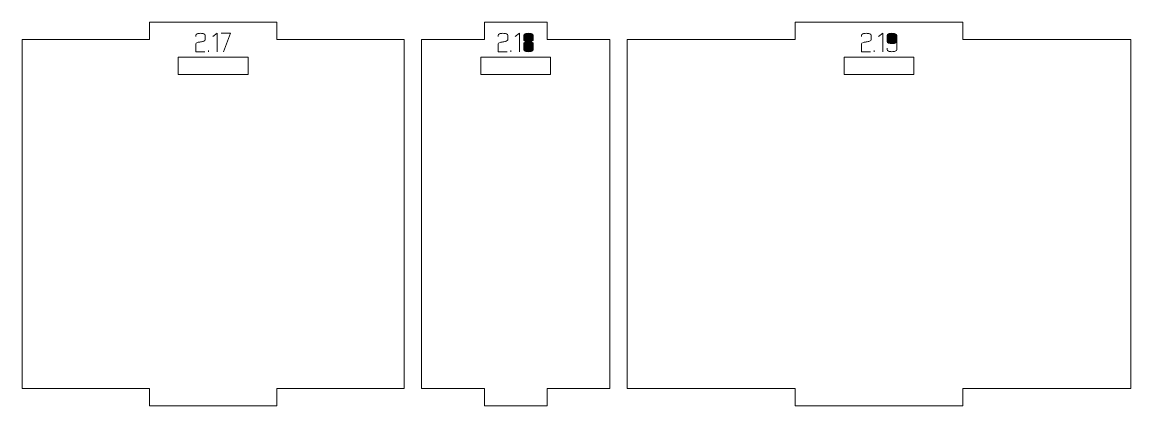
# Model space of a CAD drawing. Header units: centimetres. Extents: x -191 to 212, y -234 to 239.
# Drawn here: x -62.65 to -43.58, y -45.73 to -39.13 of the extents above; entities that cross this region are included whole.
import ezdxf

# ---------------------------------------------------------------- set-up
doc = ezdxf.new("R2010")
doc.units = ezdxf.units.CM
doc.header["$MEASUREMENT"] = 0
doc.layers.add('Capa 1', color=7, linetype='Continuous')

msp = doc.modelspace()

# ---------------------------------------------------------------- hatches: boundary and pattern name
at = {"layer": 'Capa 1', "true_color": 0x3e4095}
h = msp.add_hatch(color=175, dxfattribs=at)
edge = h.paths.add_edge_path()
edge.add_spline(control_points=[(-59.66733, -39.641), (-59.66733, -39.641), (-59.66733, -39.50846), (-59.66733, -39.50846), (-59.66641, -39.49654), (-59.65556, -39.48737), (-59.63477, -39.48095), (-59.62621, -39.48033), (-59.61803, -39.47934), (-59.61023, -39.47796), (-59.60244, -39.47659), (-59.59456, -39.47514), (-59.58661, -39.47361), (-59.57194, -39.47116), (-59.5607, -39.46917), (-59.55291, -39.46765), (-59.54511, -39.46612), (-59.53754, -39.46413), (-59.5302, -39.46168), (-59.51125, -39.45465), (-59.50177, -39.44563), (-59.50177, -39.43463), (-59.50177, -39.43463), (-59.50177, -39.35987), (-59.50177, -39.35987), (-59.50177, -39.35009), (-59.50964, -39.34176), (-59.52539, -39.33488), (-59.54113, -39.328), (-59.56078, -39.32456), (-59.58432, -39.32456), (-59.60786, -39.32456), (-59.62751, -39.328), (-59.64325, -39.33488), (-59.659, -39.34176), (-59.66687, -39.35009), (-59.66687, -39.35987), (-59.66687, -39.35987), (-59.66687, -39.38234), (-59.66687, -39.38234), (-59.66687, -39.38234), (-59.66687, -39.35987), (-59.66687, -39.35987), (-59.66687, -39.35009), (-59.659, -39.34176), (-59.64325, -39.33488), (-59.62751, -39.328), (-59.60786, -39.32456), (-59.58432, -39.32456), (-59.56078, -39.32456), (-59.54113, -39.328), (-59.52539, -39.33488), (-59.50964, -39.34176), (-59.50177, -39.35009), (-59.50177, -39.35987), (-59.50177, -39.35987), (-59.50177, -39.43463), (-59.50177, -39.43463), (-59.50177, -39.44563), (-59.51125, -39.45465), (-59.5302, -39.46168), (-59.53754, -39.46413), (-59.54511, -39.46612), (-59.55291, -39.46765), (-59.5607, -39.46917), (-59.57194, -39.47116), (-59.58661, -39.47361), (-59.59456, -39.47514), (-59.60244, -39.47659), (-59.61023, -39.47796), (-59.61803, -39.47934), (-59.62621, -39.48033), (-59.63477, -39.48095), (-59.65556, -39.48737), (-59.66641, -39.49654), (-59.66733, -39.50846), (-59.66733, -39.50846), (-59.66733, -39.641), (-59.66733, -39.641), (-59.66733, -39.641), (-59.51048, -39.641), (-59.51048, -39.641), (-59.51048, -39.641), (-59.66733, -39.641), (-59.66733, -39.641)], knot_values=[0, 0, 0, 0, 0.03571429, 0.03571429, 0.03571429, 0.07142857, 0.07142857, 0.07142857, 0.10714286, 0.10714286, 0.10714286, 0.14285714, 0.14285714, 0.14285714, 0.17857143, 0.17857143, 0.17857143, 0.21428571, 0.21428571, 0.21428571, 0.25, 0.25, 0.25, 0.28571429, 0.28571429, 0.28571429, 0.32142857, 0.32142857, 0.32142857, 0.35714286, 0.35714286, 0.35714286, 0.39285714, 0.39285714, 0.39285714, 0.42857143, 0.42857143, 0.42857143, 0.46428571, 0.46428571, 0.46428571, 0.5, 0.5, 0.5, 0.53571429, 0.53571429, 0.53571429, 0.57142857, 0.57142857, 0.57142857, 0.60714286, 0.60714286, 0.60714286, 0.64285714, 0.64285714, 0.64285714, 0.67857143, 0.67857143, 0.67857143, 0.71428571, 0.71428571, 0.71428571, 0.75, 0.75, 0.75, 0.78571429, 0.78571429, 0.78571429, 0.82142857, 0.82142857, 0.82142857, 0.85714286, 0.85714286, 0.85714286, 0.89285714, 0.89285714, 0.89285714, 0.92857143, 0.92857143, 0.92857143, 0.96428571, 0.96428571, 0.96428571, 1, 1, 1, 1], degree=3, periodic=1)
h = msp.add_hatch(color=175, dxfattribs=at)
edge = h.paths.add_edge_path()
edge.add_spline(control_points=[(-59.29723, -39.3241), (-59.29723, -39.3241), (-59.37336, -39.37684), (-59.37336, -39.37684), (-59.37336, -39.37684), (-59.29723, -39.3241), (-59.29723, -39.3241), (-59.29723, -39.3241), (-59.29723, -39.641), (-59.29723, -39.641), (-59.29723, -39.641), (-59.29723, -39.3241), (-59.29723, -39.3241)], knot_values=[0, 0, 0, 0, 0.25, 0.25, 0.25, 0.5, 0.5, 0.5, 0.75, 0.75, 0.75, 1, 1, 1, 1], degree=3, periodic=1)
h = msp.add_hatch(color=175, dxfattribs=at)
edge = h.paths.add_edge_path()
edge.add_spline(control_points=[(-59.18808, -39.641), (-59.18808, -39.641), (-59.067, -39.32456), (-59.067, -39.32456), (-59.067, -39.32456), (-59.2266, -39.32456), (-59.2266, -39.32456), (-59.2266, -39.32456), (-59.067, -39.32456), (-59.067, -39.32456), (-59.067, -39.32456), (-59.18808, -39.641), (-59.18808, -39.641)], knot_values=[0, 0, 0, 0, 0.25, 0.25, 0.25, 0.5, 0.5, 0.5, 0.75, 0.75, 0.75, 1, 1, 1, 1], degree=3, periodic=1)
h = msp.add_hatch(color=175, dxfattribs=at)
edge = h.paths.add_edge_path()
edge.add_spline(control_points=[(-54.46529, -39.641), (-54.46529, -39.641), (-54.46529, -39.50846), (-54.46529, -39.50846), (-54.46437, -39.49654), (-54.45352, -39.48737), (-54.43273, -39.48095), (-54.42417, -39.48033), (-54.41599, -39.47934), (-54.40819, -39.47796), (-54.4004, -39.47659), (-54.39252, -39.47514), (-54.38457, -39.47361), (-54.3699, -39.47116), (-54.35866, -39.46917), (-54.35087, -39.46765), (-54.34307, -39.46612), (-54.3355, -39.46413), (-54.32816, -39.46168), (-54.30921, -39.45465), (-54.29973, -39.44563), (-54.29973, -39.43463), (-54.29973, -39.43463), (-54.29973, -39.35987), (-54.29973, -39.35987), (-54.29973, -39.35009), (-54.3076, -39.34176), (-54.32335, -39.33488), (-54.33909, -39.328), (-54.35874, -39.32456), (-54.38228, -39.32456), (-54.40582, -39.32456), (-54.42547, -39.328), (-54.44121, -39.33488), (-54.45696, -39.34176), (-54.46483, -39.35009), (-54.46483, -39.35987), (-54.46483, -39.35987), (-54.46483, -39.38234), (-54.46483, -39.38234), (-54.46483, -39.38234), (-54.46483, -39.35987), (-54.46483, -39.35987), (-54.46483, -39.35009), (-54.45696, -39.34176), (-54.44121, -39.33488), (-54.42547, -39.328), (-54.40582, -39.32456), (-54.38228, -39.32456), (-54.35874, -39.32456), (-54.33909, -39.328), (-54.32335, -39.33488), (-54.3076, -39.34176), (-54.29973, -39.35009), (-54.29973, -39.35987), (-54.29973, -39.35987), (-54.29973, -39.43463), (-54.29973, -39.43463), (-54.29973, -39.44563), (-54.30921, -39.45465), (-54.32816, -39.46168), (-54.3355, -39.46413), (-54.34307, -39.46612), (-54.35087, -39.46765), (-54.35866, -39.46917), (-54.3699, -39.47116), (-54.38457, -39.47361), (-54.39252, -39.47514), (-54.4004, -39.47659), (-54.40819, -39.47796), (-54.41599, -39.47934), (-54.42417, -39.48033), (-54.43273, -39.48095), (-54.45352, -39.48737), (-54.46437, -39.49654), (-54.46529, -39.50846), (-54.46529, -39.50846), (-54.46529, -39.641), (-54.46529, -39.641), (-54.46529, -39.641), (-54.30844, -39.641), (-54.30844, -39.641), (-54.30844, -39.641), (-54.46529, -39.641), (-54.46529, -39.641)], knot_values=[0, 0, 0, 0, 0.03571429, 0.03571429, 0.03571429, 0.07142857, 0.07142857, 0.07142857, 0.10714286, 0.10714286, 0.10714286, 0.14285714, 0.14285714, 0.14285714, 0.17857143, 0.17857143, 0.17857143, 0.21428571, 0.21428571, 0.21428571, 0.25, 0.25, 0.25, 0.28571429, 0.28571429, 0.28571429, 0.32142857, 0.32142857, 0.32142857, 0.35714286, 0.35714286, 0.35714286, 0.39285714, 0.39285714, 0.39285714, 0.42857143, 0.42857143, 0.42857143, 0.46428571, 0.46428571, 0.46428571, 0.5, 0.5, 0.5, 0.53571429, 0.53571429, 0.53571429, 0.57142857, 0.57142857, 0.57142857, 0.60714286, 0.60714286, 0.60714286, 0.64285714, 0.64285714, 0.64285714, 0.67857143, 0.67857143, 0.67857143, 0.71428571, 0.71428571, 0.71428571, 0.75, 0.75, 0.75, 0.78571429, 0.78571429, 0.78571429, 0.82142857, 0.82142857, 0.82142857, 0.85714286, 0.85714286, 0.85714286, 0.89285714, 0.89285714, 0.89285714, 0.92857143, 0.92857143, 0.92857143, 0.96428571, 0.96428571, 0.96428571, 1, 1, 1, 1], degree=3, periodic=1)
h = msp.add_hatch(color=175, dxfattribs=at)
edge = h.paths.add_edge_path()
edge.add_spline(control_points=[(-54.09519, -39.3241), (-54.09519, -39.3241), (-54.17132, -39.37684), (-54.17132, -39.37684), (-54.17132, -39.37684), (-54.09519, -39.3241), (-54.09519, -39.3241), (-54.09519, -39.3241), (-54.09519, -39.641), (-54.09519, -39.641), (-54.09519, -39.641), (-54.09519, -39.3241), (-54.09519, -39.3241)], knot_values=[0, 0, 0, 0, 0.25, 0.25, 0.25, 0.5, 0.5, 0.5, 0.75, 0.75, 0.75, 1, 1, 1, 1], degree=3, periodic=1)
h = msp.add_hatch(color=175, dxfattribs=at)
edge = h.paths.add_edge_path()
edge.add_spline(control_points=[(-54.02456, -39.43417), (-54.02456, -39.44212), (-54.0189, -39.4493), (-54.00759, -39.45572), (-53.99628, -39.46214), (-53.97442, -39.46642), (-53.94201, -39.46856), (-53.9096, -39.46642), (-53.88774, -39.46214), (-53.87643, -39.45572), (-53.86512, -39.4493), (-53.85946, -39.44212), (-53.85946, -39.43417), (-53.85946, -39.43417), (-53.85946, -39.35987), (-53.85946, -39.35987), (-53.85946, -39.35009), (-53.86733, -39.34176), (-53.88308, -39.33488), (-53.89882, -39.328), (-53.91847, -39.32456), (-53.94201, -39.32456), (-53.96555, -39.32456), (-53.9852, -39.328), (-54.00094, -39.33488), (-54.01669, -39.34176), (-54.02456, -39.35009), (-54.02456, -39.35987), (-54.02456, -39.35987), (-54.02456, -39.43417), (-54.02456, -39.43417)], knot_values=[0, 0, 0, 0, 0.1, 0.1, 0.1, 0.2, 0.2, 0.2, 0.3, 0.3, 0.3, 0.4, 0.4, 0.4, 0.5, 0.5, 0.5, 0.6, 0.6, 0.6, 0.7, 0.7, 0.7, 0.8, 0.8, 0.8, 0.9, 0.9, 0.9, 1, 1, 1, 1], degree=3, periodic=1)
h = msp.add_hatch(color=175, dxfattribs=at)
edge = h.paths.add_edge_path()
edge.add_spline(control_points=[(-53.94201, -39.641), (-53.96555, -39.641), (-53.9852, -39.63756), (-54.00094, -39.63068), (-54.01669, -39.6238), (-54.02456, -39.61547), (-54.02456, -39.60569), (-54.02456, -39.60569), (-54.02456, -39.5025), (-54.02456, -39.5025), (-54.02456, -39.49424), (-54.0189, -39.48706), (-54.00759, -39.48095), (-53.99628, -39.47483), (-53.97442, -39.4707), (-53.94201, -39.46856), (-53.97442, -39.46642), (-53.99628, -39.46214), (-54.00759, -39.45572), (-54.0189, -39.4493), (-54.02456, -39.44212), (-54.02456, -39.43417), (-54.02456, -39.43417), (-54.02456, -39.35987), (-54.02456, -39.35987), (-54.02456, -39.35009), (-54.01669, -39.34176), (-54.00094, -39.33488), (-53.9852, -39.328), (-53.96555, -39.32456), (-53.94201, -39.32456), (-53.91847, -39.32456), (-53.89882, -39.328), (-53.88308, -39.33488), (-53.86733, -39.34176), (-53.85946, -39.35009), (-53.85946, -39.35987), (-53.85946, -39.35987), (-53.85946, -39.43417), (-53.85946, -39.43417), (-53.85946, -39.44212), (-53.86512, -39.4493), (-53.87643, -39.45572), (-53.88774, -39.46214), (-53.9096, -39.46642), (-53.94201, -39.46856), (-53.9096, -39.4707), (-53.88774, -39.47483), (-53.87643, -39.48095), (-53.86512, -39.48706), (-53.85946, -39.49424), (-53.85946, -39.5025), (-53.85946, -39.5025), (-53.85946, -39.60569), (-53.85946, -39.60569), (-53.85946, -39.61547), (-53.86733, -39.6238), (-53.88308, -39.63068), (-53.89882, -39.63756), (-53.91847, -39.641), (-53.94201, -39.641)], knot_values=[0, 0, 0, 0, 0.05, 0.05, 0.05, 0.1, 0.1, 0.1, 0.15, 0.15, 0.15, 0.2, 0.2, 0.2, 0.25, 0.25, 0.25, 0.3, 0.3, 0.3, 0.35, 0.35, 0.35, 0.4, 0.4, 0.4, 0.45, 0.45, 0.45, 0.5, 0.5, 0.5, 0.55, 0.55, 0.55, 0.6, 0.6, 0.6, 0.65, 0.65, 0.65, 0.7, 0.7, 0.7, 0.75, 0.75, 0.75, 0.8, 0.8, 0.8, 0.85, 0.85, 0.85, 0.9, 0.9, 0.9, 0.95, 0.95, 0.95, 1, 1, 1, 1], degree=3, periodic=1)
h = msp.add_hatch(color=175, dxfattribs=at)
edge = h.paths.add_edge_path()
edge.add_spline(control_points=[(-54.02456, -39.60569), (-54.02456, -39.61547), (-54.01669, -39.6238), (-54.00094, -39.63068), (-53.9852, -39.63756), (-53.96555, -39.641), (-53.94201, -39.641), (-53.91847, -39.641), (-53.89882, -39.63756), (-53.88308, -39.63068), (-53.86733, -39.6238), (-53.85946, -39.61547), (-53.85946, -39.60569), (-53.85946, -39.60569), (-53.85946, -39.5025), (-53.85946, -39.5025), (-53.85946, -39.49424), (-53.86512, -39.48706), (-53.87643, -39.48095), (-53.88774, -39.47483), (-53.9096, -39.4707), (-53.94201, -39.46856), (-53.97442, -39.4707), (-53.99628, -39.47483), (-54.00759, -39.48095), (-54.0189, -39.48706), (-54.02456, -39.49424), (-54.02456, -39.5025), (-54.02456, -39.5025), (-54.02456, -39.60569), (-54.02456, -39.60569)], knot_values=[0, 0, 0, 0, 0.1, 0.1, 0.1, 0.2, 0.2, 0.2, 0.3, 0.3, 0.3, 0.4, 0.4, 0.4, 0.5, 0.5, 0.5, 0.6, 0.6, 0.6, 0.7, 0.7, 0.7, 0.8, 0.8, 0.8, 0.9, 0.9, 0.9, 1, 1, 1, 1], degree=3, periodic=1)
h = msp.add_hatch(color=175, dxfattribs=at)
edge = h.paths.add_edge_path()
edge.add_spline(control_points=[(-48.21501, -39.641), (-48.21501, -39.641), (-48.21501, -39.50846), (-48.21501, -39.50846), (-48.21409, -39.49654), (-48.20324, -39.48737), (-48.18245, -39.48095), (-48.17389, -39.48033), (-48.16571, -39.47934), (-48.15791, -39.47796), (-48.15012, -39.47659), (-48.14224, -39.47514), (-48.13429, -39.47361), (-48.11962, -39.47116), (-48.10838, -39.46917), (-48.10059, -39.46765), (-48.09279, -39.46612), (-48.08522, -39.46413), (-48.07788, -39.46168), (-48.05893, -39.45465), (-48.04945, -39.44563), (-48.04945, -39.43463), (-48.04945, -39.43463), (-48.04945, -39.35987), (-48.04945, -39.35987), (-48.04945, -39.35009), (-48.05732, -39.34176), (-48.07307, -39.33488), (-48.08881, -39.328), (-48.10846, -39.32456), (-48.132, -39.32456), (-48.15554, -39.32456), (-48.17519, -39.328), (-48.19093, -39.33488), (-48.20668, -39.34176), (-48.21455, -39.35009), (-48.21455, -39.35987), (-48.21455, -39.35987), (-48.21455, -39.38234), (-48.21455, -39.38234), (-48.21455, -39.38234), (-48.21455, -39.35987), (-48.21455, -39.35987), (-48.21455, -39.35009), (-48.20668, -39.34176), (-48.19093, -39.33488), (-48.17519, -39.328), (-48.15554, -39.32456), (-48.132, -39.32456), (-48.10846, -39.32456), (-48.08881, -39.328), (-48.07307, -39.33488), (-48.05732, -39.34176), (-48.04945, -39.35009), (-48.04945, -39.35987), (-48.04945, -39.35987), (-48.04945, -39.43463), (-48.04945, -39.43463), (-48.04945, -39.44563), (-48.05893, -39.45465), (-48.07788, -39.46168), (-48.08522, -39.46413), (-48.09279, -39.46612), (-48.10059, -39.46765), (-48.10838, -39.46917), (-48.11962, -39.47116), (-48.13429, -39.47361), (-48.14224, -39.47514), (-48.15012, -39.47659), (-48.15791, -39.47796), (-48.16571, -39.47934), (-48.17389, -39.48033), (-48.18245, -39.48095), (-48.20324, -39.48737), (-48.21409, -39.49654), (-48.21501, -39.50846), (-48.21501, -39.50846), (-48.21501, -39.641), (-48.21501, -39.641), (-48.21501, -39.641), (-48.05816, -39.641), (-48.05816, -39.641), (-48.05816, -39.641), (-48.21501, -39.641), (-48.21501, -39.641)], knot_values=[0, 0, 0, 0, 0.03571429, 0.03571429, 0.03571429, 0.07142857, 0.07142857, 0.07142857, 0.10714286, 0.10714286, 0.10714286, 0.14285714, 0.14285714, 0.14285714, 0.17857143, 0.17857143, 0.17857143, 0.21428571, 0.21428571, 0.21428571, 0.25, 0.25, 0.25, 0.28571429, 0.28571429, 0.28571429, 0.32142857, 0.32142857, 0.32142857, 0.35714286, 0.35714286, 0.35714286, 0.39285714, 0.39285714, 0.39285714, 0.42857143, 0.42857143, 0.42857143, 0.46428571, 0.46428571, 0.46428571, 0.5, 0.5, 0.5, 0.53571429, 0.53571429, 0.53571429, 0.57142857, 0.57142857, 0.57142857, 0.60714286, 0.60714286, 0.60714286, 0.64285714, 0.64285714, 0.64285714, 0.67857143, 0.67857143, 0.67857143, 0.71428571, 0.71428571, 0.71428571, 0.75, 0.75, 0.75, 0.78571429, 0.78571429, 0.78571429, 0.82142857, 0.82142857, 0.82142857, 0.85714286, 0.85714286, 0.85714286, 0.89285714, 0.89285714, 0.89285714, 0.92857143, 0.92857143, 0.92857143, 0.96428571, 0.96428571, 0.96428571, 1, 1, 1, 1], degree=3, periodic=1)
h = msp.add_hatch(color=175, dxfattribs=at)
edge = h.paths.add_edge_path()
edge.add_spline(control_points=[(-47.84491, -39.3241), (-47.84491, -39.3241), (-47.92104, -39.37684), (-47.92104, -39.37684), (-47.92104, -39.37684), (-47.84491, -39.3241), (-47.84491, -39.3241), (-47.84491, -39.3241), (-47.84491, -39.641), (-47.84491, -39.641), (-47.84491, -39.641), (-47.84491, -39.3241), (-47.84491, -39.3241)], knot_values=[0, 0, 0, 0, 0.25, 0.25, 0.25, 0.5, 0.5, 0.5, 0.75, 0.75, 0.75, 1, 1, 1, 1], degree=3, periodic=1)
h = msp.add_hatch(color=175, dxfattribs=at)
edge = h.paths.add_edge_path()
edge.add_spline(control_points=[(-47.77428, -39.46719), (-47.77428, -39.47697), (-47.76641, -39.4853), (-47.75066, -39.49218), (-47.73492, -39.49906), (-47.71527, -39.5025), (-47.69173, -39.5025), (-47.66849, -39.50311), (-47.64893, -39.50028), (-47.63303, -39.49402), (-47.61713, -39.48775), (-47.60918, -39.4788), (-47.60918, -39.46719), (-47.60918, -39.46719), (-47.60918, -39.35987), (-47.60918, -39.35987), (-47.60918, -39.35009), (-47.61705, -39.34176), (-47.6328, -39.33488), (-47.64854, -39.328), (-47.66819, -39.32456), (-47.69173, -39.32456), (-47.71527, -39.32456), (-47.73492, -39.328), (-47.75066, -39.33488), (-47.76641, -39.34176), (-47.77428, -39.35009), (-47.77428, -39.35987), (-47.77428, -39.35987), (-47.77428, -39.46719), (-47.77428, -39.46719)], knot_values=[0, 0, 0, 0, 0.1, 0.1, 0.1, 0.2, 0.2, 0.2, 0.3, 0.3, 0.3, 0.4, 0.4, 0.4, 0.5, 0.5, 0.5, 0.6, 0.6, 0.6, 0.7, 0.7, 0.7, 0.8, 0.8, 0.8, 0.9, 0.9, 0.9, 1, 1, 1, 1], degree=3, periodic=1)
h = msp.add_hatch(color=175, dxfattribs=at)
edge = h.paths.add_edge_path()
edge.add_spline(control_points=[(-47.69173, -39.641), (-47.71527, -39.641), (-47.73492, -39.63756), (-47.75066, -39.63068), (-47.76641, -39.6238), (-47.77428, -39.61547), (-47.77428, -39.60569), (-47.77428, -39.60569), (-47.77428, -39.58046), (-47.77428, -39.58046), (-47.77428, -39.58046), (-47.77428, -39.60569), (-47.77428, -39.60569), (-47.77428, -39.61547), (-47.76641, -39.6238), (-47.75066, -39.63068), (-47.73492, -39.63756), (-47.71527, -39.641), (-47.69173, -39.641), (-47.66819, -39.641), (-47.64854, -39.63756), (-47.6328, -39.63068), (-47.61705, -39.6238), (-47.60918, -39.61547), (-47.60918, -39.60569), (-47.60918, -39.60569), (-47.60918, -39.46719), (-47.60918, -39.46719), (-47.60918, -39.4788), (-47.61713, -39.48775), (-47.63303, -39.49402), (-47.64893, -39.50028), (-47.66849, -39.50311), (-47.69173, -39.5025), (-47.71527, -39.5025), (-47.73492, -39.49906), (-47.75066, -39.49218), (-47.76641, -39.4853), (-47.77428, -39.47697), (-47.77428, -39.46719), (-47.77428, -39.46719), (-47.77428, -39.35987), (-47.77428, -39.35987), (-47.77428, -39.35009), (-47.76641, -39.34176), (-47.75066, -39.33488), (-47.73492, -39.328), (-47.71527, -39.32456), (-47.69173, -39.32456), (-47.66819, -39.32456), (-47.64854, -39.328), (-47.6328, -39.33488), (-47.61705, -39.34176), (-47.60918, -39.35009), (-47.60918, -39.35987), (-47.60918, -39.35987), (-47.60918, -39.46719), (-47.60918, -39.46719), (-47.60918, -39.46719), (-47.60918, -39.60569), (-47.60918, -39.60569), (-47.60918, -39.61547), (-47.61705, -39.6238), (-47.6328, -39.63068), (-47.64854, -39.63756), (-47.66819, -39.641), (-47.69173, -39.641)], knot_values=[0, 0, 0, 0, 0.04545455, 0.04545455, 0.04545455, 0.09090909, 0.09090909, 0.09090909, 0.13636364, 0.13636364, 0.13636364, 0.18181818, 0.18181818, 0.18181818, 0.22727273, 0.22727273, 0.22727273, 0.27272727, 0.27272727, 0.27272727, 0.31818182, 0.31818182, 0.31818182, 0.36363636, 0.36363636, 0.36363636, 0.40909091, 0.40909091, 0.40909091, 0.45454545, 0.45454545, 0.45454545, 0.5, 0.5, 0.5, 0.54545455, 0.54545455, 0.54545455, 0.59090909, 0.59090909, 0.59090909, 0.63636364, 0.63636364, 0.63636364, 0.68181818, 0.68181818, 0.68181818, 0.72727273, 0.72727273, 0.72727273, 0.77272727, 0.77272727, 0.77272727, 0.81818182, 0.81818182, 0.81818182, 0.86363636, 0.86363636, 0.86363636, 0.90909091, 0.90909091, 0.90909091, 0.95454545, 0.95454545, 0.95454545, 1, 1, 1, 1], degree=3, periodic=1)
h = msp.add_hatch(color=175, dxfattribs=at)
edge = h.paths.add_edge_path()
edge.add_spline(control_points=[(-59.44674, -39.641), (-59.44674, -39.641), (-59.44674, -39.61853), (-59.44674, -39.61853), (-59.44674, -39.61853), (-59.44674, -39.641), (-59.44674, -39.641)], knot_values=[0, 0, 0, 0, 0.5, 0.5, 0.5, 1, 1, 1, 1], degree=3, periodic=1)
h = msp.add_hatch(color=175, dxfattribs=at)
edge = h.paths.add_edge_path()
edge.add_spline(control_points=[(-54.2447, -39.641), (-54.2447, -39.641), (-54.2447, -39.61853), (-54.2447, -39.61853), (-54.2447, -39.61853), (-54.2447, -39.641), (-54.2447, -39.641)], knot_values=[0, 0, 0, 0, 0.5, 0.5, 0.5, 1, 1, 1, 1], degree=3, periodic=1)
h = msp.add_hatch(color=175, dxfattribs=at)
edge = h.paths.add_edge_path()
edge.add_spline(control_points=[(-47.99442, -39.641), (-47.99442, -39.641), (-47.99442, -39.61853), (-47.99442, -39.61853), (-47.99442, -39.61853), (-47.99442, -39.641), (-47.99442, -39.641)], knot_values=[0, 0, 0, 0, 0.5, 0.5, 0.5, 1, 1, 1, 1], degree=3, periodic=1)

# ---------------------------------------------------------------- linework, layer by layer
at = {"layer": 'Capa 1', "color": 240, "lineweight": 9}
for points, knots in [([(-62.65219, -39.433), (-62.65219, -39.433), (-62.65219, -45.433), (-62.65219, -45.433), (-62.65219, -45.433), (-60.46217, -45.433), (-60.46217, -45.433), (-60.46217, -45.433), (-60.46217, -45.733), (-60.46217, -45.733), (-60.46217, -45.733), (-58.27216, -45.733), (-58.27216, -45.733), (-58.27216, -45.733), (-58.27216, -45.433), (-58.27216, -45.433), (-58.27216, -45.433), (-56.08215, -45.433), (-56.08215, -45.433), (-56.08215, -45.433), (-56.08215, -39.433), (-56.08215, -39.433), (-56.08215, -39.433), (-58.27216, -39.433), (-58.27216, -39.433), (-58.27216, -39.433), (-58.27216, -39.133), (-58.27216, -39.133), (-58.27216, -39.133), (-60.46217, -39.133), (-60.46217, -39.133), (-60.46217, -39.133), (-60.46217, -39.433), (-60.46217, -39.433), (-60.46217, -39.433), (-62.65219, -39.433), (-62.65219, -39.433)], [0, 0, 0, 0, 0.08333333, 0.08333333, 0.08333333, 0.16666667, 0.16666667, 0.16666667, 0.25, 0.25, 0.25, 0.33333333, 0.33333333, 0.33333333, 0.41666667, 0.41666667, 0.41666667, 0.5, 0.5, 0.5, 0.58333333, 0.58333333, 0.58333333, 0.66666667, 0.66666667, 0.66666667, 0.75, 0.75, 0.75, 0.83333333, 0.83333333, 0.83333333, 0.91666667, 0.91666667, 0.91666667, 1, 1, 1, 1]), ([(-55.78215, -39.433), (-55.78215, -39.433), (-55.78215, -45.433), (-55.78215, -45.433), (-55.78215, -45.433), (-54.7023, -45.433), (-54.7023, -45.433), (-54.7023, -45.433), (-54.7023, -45.733), (-54.7023, -45.733), (-54.7023, -45.733), (-53.62245, -45.733), (-53.62245, -45.733), (-53.62245, -45.733), (-53.62245, -45.433), (-53.62245, -45.433), (-53.62245, -45.433), (-52.5426, -45.433), (-52.5426, -45.433), (-52.5426, -45.433), (-52.5426, -39.433), (-52.5426, -39.433), (-52.5426, -39.433), (-53.62245, -39.433), (-53.62245, -39.433), (-53.62245, -39.433), (-53.62245, -39.133), (-53.62245, -39.133), (-53.62245, -39.133), (-54.7023, -39.133), (-54.7023, -39.133), (-54.7023, -39.133), (-54.7023, -39.433), (-54.7023, -39.433), (-54.7023, -39.433), (-55.78215, -39.433), (-55.78215, -39.433)], [0, 0, 0, 0, 0.08333333, 0.08333333, 0.08333333, 0.16666667, 0.16666667, 0.16666667, 0.25, 0.25, 0.25, 0.33333333, 0.33333333, 0.33333333, 0.41666667, 0.41666667, 0.41666667, 0.5, 0.5, 0.5, 0.58333333, 0.58333333, 0.58333333, 0.66666667, 0.66666667, 0.66666667, 0.75, 0.75, 0.75, 0.83333333, 0.83333333, 0.83333333, 0.91666667, 0.91666667, 0.91666667, 1, 1, 1, 1]), ([(-52.2426, -39.433), (-52.2426, -39.433), (-52.2426, -45.433), (-52.2426, -45.433), (-52.2426, -45.433), (-49.3556, -45.433), (-49.3556, -45.433), (-49.3556, -45.433), (-49.3556, -45.733), (-49.3556, -45.733), (-49.3556, -45.733), (-46.46859, -45.733), (-46.46859, -45.733), (-46.46859, -45.733), (-46.46859, -45.433), (-46.46859, -45.433), (-46.46859, -45.433), (-43.58159, -45.433), (-43.58159, -45.433), (-43.58159, -45.433), (-43.58159, -39.433), (-43.58159, -39.433), (-43.58159, -39.433), (-46.46859, -39.433), (-46.46859, -39.433), (-46.46859, -39.433), (-46.46859, -39.133), (-46.46859, -39.133), (-46.46859, -39.133), (-49.3556, -39.133), (-49.3556, -39.133), (-49.3556, -39.133), (-49.3556, -39.433), (-49.3556, -39.433), (-49.3556, -39.433), (-52.2426, -39.433), (-52.2426, -39.433)], [0, 0, 0, 0, 0.08333333, 0.08333333, 0.08333333, 0.16666667, 0.16666667, 0.16666667, 0.25, 0.25, 0.25, 0.33333333, 0.33333333, 0.33333333, 0.41666667, 0.41666667, 0.41666667, 0.5, 0.5, 0.5, 0.58333333, 0.58333333, 0.58333333, 0.66666667, 0.66666667, 0.66666667, 0.75, 0.75, 0.75, 0.83333333, 0.83333333, 0.83333333, 0.91666667, 0.91666667, 0.91666667, 1, 1, 1, 1]), ([(-59.96717, -40.03348), (-59.96717, -40.03348), (-58.76717, -40.03348), (-58.76717, -40.03348), (-58.76717, -40.03348), (-58.76717, -39.73348), (-58.76717, -39.73348), (-58.76717, -39.73348), (-59.96717, -39.73348), (-59.96717, -39.73348), (-59.96717, -39.73348), (-59.96717, -40.03348), (-59.96717, -40.03348)], [0, 0, 0, 0, 0.25, 0.25, 0.25, 0.5, 0.5, 0.5, 0.75, 0.75, 0.75, 1, 1, 1, 1]), ([(-54.76238, -40.03348), (-54.76238, -40.03348), (-53.56238, -40.03348), (-53.56238, -40.03348), (-53.56238, -40.03348), (-53.56238, -39.73348), (-53.56238, -39.73348), (-53.56238, -39.73348), (-54.76238, -39.73348), (-54.76238, -39.73348), (-54.76238, -39.73348), (-54.76238, -40.03348), (-54.76238, -40.03348)], [0, 0, 0, 0, 0.25, 0.25, 0.25, 0.5, 0.5, 0.5, 0.75, 0.75, 0.75, 1, 1, 1, 1]), ([(-48.5121, -40.03348), (-48.5121, -40.03348), (-47.3121, -40.03348), (-47.3121, -40.03348), (-47.3121, -40.03348), (-47.3121, -39.73348), (-47.3121, -39.73348), (-47.3121, -39.73348), (-48.5121, -39.73348), (-48.5121, -39.73348), (-48.5121, -39.73348), (-48.5121, -40.03348), (-48.5121, -40.03348)], [0, 0, 0, 0, 0.25, 0.25, 0.25, 0.5, 0.5, 0.5, 0.75, 0.75, 0.75, 1, 1, 1, 1])]:
    msp.add_open_spline(points, degree=3, knots=knots, dxfattribs=at)
at = {"layer": 'Capa 1', "color": 114, "lineweight": 9}
for points, knots in [([(-59.66733, -39.641), (-59.66733, -39.641), (-59.66733, -39.50846), (-59.66733, -39.50846), (-59.66641, -39.49654), (-59.65556, -39.48737), (-59.63477, -39.48095), (-59.62621, -39.48033), (-59.61803, -39.47934), (-59.61023, -39.47796), (-59.60244, -39.47659), (-59.59456, -39.47514), (-59.58661, -39.47361), (-59.57194, -39.47116), (-59.5607, -39.46917), (-59.55291, -39.46765), (-59.54511, -39.46612), (-59.53754, -39.46413), (-59.5302, -39.46168), (-59.51125, -39.45465), (-59.50177, -39.44563), (-59.50177, -39.43463), (-59.50177, -39.43463), (-59.50177, -39.35987), (-59.50177, -39.35987), (-59.50177, -39.35009), (-59.50964, -39.34176), (-59.52539, -39.33488), (-59.54113, -39.328), (-59.56078, -39.32456), (-59.58432, -39.32456), (-59.60786, -39.32456), (-59.62751, -39.328), (-59.64325, -39.33488), (-59.659, -39.34176), (-59.66687, -39.35009), (-59.66687, -39.35987), (-59.66687, -39.35987), (-59.66687, -39.38234), (-59.66687, -39.38234), (-59.66687, -39.38234), (-59.66687, -39.35987), (-59.66687, -39.35987), (-59.66687, -39.35009), (-59.659, -39.34176), (-59.64325, -39.33488), (-59.62751, -39.328), (-59.60786, -39.32456), (-59.58432, -39.32456), (-59.56078, -39.32456), (-59.54113, -39.328), (-59.52539, -39.33488), (-59.50964, -39.34176), (-59.50177, -39.35009), (-59.50177, -39.35987), (-59.50177, -39.35987), (-59.50177, -39.43463), (-59.50177, -39.43463), (-59.50177, -39.44563), (-59.51125, -39.45465), (-59.5302, -39.46168), (-59.53754, -39.46413), (-59.54511, -39.46612), (-59.55291, -39.46765), (-59.5607, -39.46917), (-59.57194, -39.47116), (-59.58661, -39.47361), (-59.59456, -39.47514), (-59.60244, -39.47659), (-59.61023, -39.47796), (-59.61803, -39.47934), (-59.62621, -39.48033), (-59.63477, -39.48095), (-59.65556, -39.48737), (-59.66641, -39.49654), (-59.66733, -39.50846), (-59.66733, -39.50846), (-59.66733, -39.641), (-59.66733, -39.641), (-59.66733, -39.641), (-59.51048, -39.641), (-59.51048, -39.641), (-59.51048, -39.641), (-59.66733, -39.641), (-59.66733, -39.641)], [0, 0, 0, 0, 0.03571429, 0.03571429, 0.03571429, 0.07142857, 0.07142857, 0.07142857, 0.10714286, 0.10714286, 0.10714286, 0.14285714, 0.14285714, 0.14285714, 0.17857143, 0.17857143, 0.17857143, 0.21428571, 0.21428571, 0.21428571, 0.25, 0.25, 0.25, 0.28571429, 0.28571429, 0.28571429, 0.32142857, 0.32142857, 0.32142857, 0.35714286, 0.35714286, 0.35714286, 0.39285714, 0.39285714, 0.39285714, 0.42857143, 0.42857143, 0.42857143, 0.46428571, 0.46428571, 0.46428571, 0.5, 0.5, 0.5, 0.53571429, 0.53571429, 0.53571429, 0.57142857, 0.57142857, 0.57142857, 0.60714286, 0.60714286, 0.60714286, 0.64285714, 0.64285714, 0.64285714, 0.67857143, 0.67857143, 0.67857143, 0.71428571, 0.71428571, 0.71428571, 0.75, 0.75, 0.75, 0.78571429, 0.78571429, 0.78571429, 0.82142857, 0.82142857, 0.82142857, 0.85714286, 0.85714286, 0.85714286, 0.89285714, 0.89285714, 0.89285714, 0.92857143, 0.92857143, 0.92857143, 0.96428571, 0.96428571, 0.96428571, 1, 1, 1, 1]), ([(-59.29723, -39.3241), (-59.29723, -39.3241), (-59.37336, -39.37684), (-59.37336, -39.37684), (-59.37336, -39.37684), (-59.29723, -39.3241), (-59.29723, -39.3241), (-59.29723, -39.3241), (-59.29723, -39.641), (-59.29723, -39.641), (-59.29723, -39.641), (-59.29723, -39.3241), (-59.29723, -39.3241)], [0, 0, 0, 0, 0.25, 0.25, 0.25, 0.5, 0.5, 0.5, 0.75, 0.75, 0.75, 1, 1, 1, 1]), ([(-59.18808, -39.641), (-59.18808, -39.641), (-59.067, -39.32456), (-59.067, -39.32456), (-59.067, -39.32456), (-59.2266, -39.32456), (-59.2266, -39.32456), (-59.2266, -39.32456), (-59.067, -39.32456), (-59.067, -39.32456), (-59.067, -39.32456), (-59.18808, -39.641), (-59.18808, -39.641)], [0, 0, 0, 0, 0.25, 0.25, 0.25, 0.5, 0.5, 0.5, 0.75, 0.75, 0.75, 1, 1, 1, 1]), ([(-54.46529, -39.641), (-54.46529, -39.641), (-54.46529, -39.50846), (-54.46529, -39.50846), (-54.46437, -39.49654), (-54.45352, -39.48737), (-54.43273, -39.48095), (-54.42417, -39.48033), (-54.41599, -39.47934), (-54.40819, -39.47796), (-54.4004, -39.47659), (-54.39252, -39.47514), (-54.38457, -39.47361), (-54.3699, -39.47116), (-54.35866, -39.46917), (-54.35087, -39.46765), (-54.34307, -39.46612), (-54.3355, -39.46413), (-54.32816, -39.46168), (-54.30921, -39.45465), (-54.29973, -39.44563), (-54.29973, -39.43463), (-54.29973, -39.43463), (-54.29973, -39.35987), (-54.29973, -39.35987), (-54.29973, -39.35009), (-54.3076, -39.34176), (-54.32335, -39.33488), (-54.33909, -39.328), (-54.35874, -39.32456), (-54.38228, -39.32456), (-54.40582, -39.32456), (-54.42547, -39.328), (-54.44121, -39.33488), (-54.45696, -39.34176), (-54.46483, -39.35009), (-54.46483, -39.35987), (-54.46483, -39.35987), (-54.46483, -39.38234), (-54.46483, -39.38234), (-54.46483, -39.38234), (-54.46483, -39.35987), (-54.46483, -39.35987), (-54.46483, -39.35009), (-54.45696, -39.34176), (-54.44121, -39.33488), (-54.42547, -39.328), (-54.40582, -39.32456), (-54.38228, -39.32456), (-54.35874, -39.32456), (-54.33909, -39.328), (-54.32335, -39.33488), (-54.3076, -39.34176), (-54.29973, -39.35009), (-54.29973, -39.35987), (-54.29973, -39.35987), (-54.29973, -39.43463), (-54.29973, -39.43463), (-54.29973, -39.44563), (-54.30921, -39.45465), (-54.32816, -39.46168), (-54.3355, -39.46413), (-54.34307, -39.46612), (-54.35087, -39.46765), (-54.35866, -39.46917), (-54.3699, -39.47116), (-54.38457, -39.47361), (-54.39252, -39.47514), (-54.4004, -39.47659), (-54.40819, -39.47796), (-54.41599, -39.47934), (-54.42417, -39.48033), (-54.43273, -39.48095), (-54.45352, -39.48737), (-54.46437, -39.49654), (-54.46529, -39.50846), (-54.46529, -39.50846), (-54.46529, -39.641), (-54.46529, -39.641), (-54.46529, -39.641), (-54.30844, -39.641), (-54.30844, -39.641), (-54.30844, -39.641), (-54.46529, -39.641), (-54.46529, -39.641)], [0, 0, 0, 0, 0.03571429, 0.03571429, 0.03571429, 0.07142857, 0.07142857, 0.07142857, 0.10714286, 0.10714286, 0.10714286, 0.14285714, 0.14285714, 0.14285714, 0.17857143, 0.17857143, 0.17857143, 0.21428571, 0.21428571, 0.21428571, 0.25, 0.25, 0.25, 0.28571429, 0.28571429, 0.28571429, 0.32142857, 0.32142857, 0.32142857, 0.35714286, 0.35714286, 0.35714286, 0.39285714, 0.39285714, 0.39285714, 0.42857143, 0.42857143, 0.42857143, 0.46428571, 0.46428571, 0.46428571, 0.5, 0.5, 0.5, 0.53571429, 0.53571429, 0.53571429, 0.57142857, 0.57142857, 0.57142857, 0.60714286, 0.60714286, 0.60714286, 0.64285714, 0.64285714, 0.64285714, 0.67857143, 0.67857143, 0.67857143, 0.71428571, 0.71428571, 0.71428571, 0.75, 0.75, 0.75, 0.78571429, 0.78571429, 0.78571429, 0.82142857, 0.82142857, 0.82142857, 0.85714286, 0.85714286, 0.85714286, 0.89285714, 0.89285714, 0.89285714, 0.92857143, 0.92857143, 0.92857143, 0.96428571, 0.96428571, 0.96428571, 1, 1, 1, 1]), ([(-54.09519, -39.3241), (-54.09519, -39.3241), (-54.17132, -39.37684), (-54.17132, -39.37684), (-54.17132, -39.37684), (-54.09519, -39.3241), (-54.09519, -39.3241), (-54.09519, -39.3241), (-54.09519, -39.641), (-54.09519, -39.641), (-54.09519, -39.641), (-54.09519, -39.3241), (-54.09519, -39.3241)], [0, 0, 0, 0, 0.25, 0.25, 0.25, 0.5, 0.5, 0.5, 0.75, 0.75, 0.75, 1, 1, 1, 1]), ([(-54.02456, -39.43417), (-54.02456, -39.44212), (-54.0189, -39.4493), (-54.00759, -39.45572), (-53.99628, -39.46214), (-53.97442, -39.46642), (-53.94201, -39.46856), (-53.9096, -39.46642), (-53.88774, -39.46214), (-53.87643, -39.45572), (-53.86512, -39.4493), (-53.85946, -39.44212), (-53.85946, -39.43417), (-53.85946, -39.43417), (-53.85946, -39.35987), (-53.85946, -39.35987), (-53.85946, -39.35009), (-53.86733, -39.34176), (-53.88308, -39.33488), (-53.89882, -39.328), (-53.91847, -39.32456), (-53.94201, -39.32456), (-53.96555, -39.32456), (-53.9852, -39.328), (-54.00094, -39.33488), (-54.01669, -39.34176), (-54.02456, -39.35009), (-54.02456, -39.35987), (-54.02456, -39.35987), (-54.02456, -39.43417), (-54.02456, -39.43417)], [0, 0, 0, 0, 0.1, 0.1, 0.1, 0.2, 0.2, 0.2, 0.3, 0.3, 0.3, 0.4, 0.4, 0.4, 0.5, 0.5, 0.5, 0.6, 0.6, 0.6, 0.7, 0.7, 0.7, 0.8, 0.8, 0.8, 0.9, 0.9, 0.9, 1, 1, 1, 1]), ([(-53.94201, -39.641), (-53.96555, -39.641), (-53.9852, -39.63756), (-54.00094, -39.63068), (-54.01669, -39.6238), (-54.02456, -39.61547), (-54.02456, -39.60569), (-54.02456, -39.60569), (-54.02456, -39.5025), (-54.02456, -39.5025), (-54.02456, -39.49424), (-54.0189, -39.48706), (-54.00759, -39.48095), (-53.99628, -39.47483), (-53.97442, -39.4707), (-53.94201, -39.46856), (-53.97442, -39.46642), (-53.99628, -39.46214), (-54.00759, -39.45572), (-54.0189, -39.4493), (-54.02456, -39.44212), (-54.02456, -39.43417), (-54.02456, -39.43417), (-54.02456, -39.35987), (-54.02456, -39.35987), (-54.02456, -39.35009), (-54.01669, -39.34176), (-54.00094, -39.33488), (-53.9852, -39.328), (-53.96555, -39.32456), (-53.94201, -39.32456), (-53.91847, -39.32456), (-53.89882, -39.328), (-53.88308, -39.33488), (-53.86733, -39.34176), (-53.85946, -39.35009), (-53.85946, -39.35987), (-53.85946, -39.35987), (-53.85946, -39.43417), (-53.85946, -39.43417), (-53.85946, -39.44212), (-53.86512, -39.4493), (-53.87643, -39.45572), (-53.88774, -39.46214), (-53.9096, -39.46642), (-53.94201, -39.46856), (-53.9096, -39.4707), (-53.88774, -39.47483), (-53.87643, -39.48095), (-53.86512, -39.48706), (-53.85946, -39.49424), (-53.85946, -39.5025), (-53.85946, -39.5025), (-53.85946, -39.60569), (-53.85946, -39.60569), (-53.85946, -39.61547), (-53.86733, -39.6238), (-53.88308, -39.63068), (-53.89882, -39.63756), (-53.91847, -39.641), (-53.94201, -39.641)], [0, 0, 0, 0, 0.05, 0.05, 0.05, 0.1, 0.1, 0.1, 0.15, 0.15, 0.15, 0.2, 0.2, 0.2, 0.25, 0.25, 0.25, 0.3, 0.3, 0.3, 0.35, 0.35, 0.35, 0.4, 0.4, 0.4, 0.45, 0.45, 0.45, 0.5, 0.5, 0.5, 0.55, 0.55, 0.55, 0.6, 0.6, 0.6, 0.65, 0.65, 0.65, 0.7, 0.7, 0.7, 0.75, 0.75, 0.75, 0.8, 0.8, 0.8, 0.85, 0.85, 0.85, 0.9, 0.9, 0.9, 0.95, 0.95, 0.95, 1, 1, 1, 1]), ([(-54.02456, -39.60569), (-54.02456, -39.61547), (-54.01669, -39.6238), (-54.00094, -39.63068), (-53.9852, -39.63756), (-53.96555, -39.641), (-53.94201, -39.641), (-53.91847, -39.641), (-53.89882, -39.63756), (-53.88308, -39.63068), (-53.86733, -39.6238), (-53.85946, -39.61547), (-53.85946, -39.60569), (-53.85946, -39.60569), (-53.85946, -39.5025), (-53.85946, -39.5025), (-53.85946, -39.49424), (-53.86512, -39.48706), (-53.87643, -39.48095), (-53.88774, -39.47483), (-53.9096, -39.4707), (-53.94201, -39.46856), (-53.97442, -39.4707), (-53.99628, -39.47483), (-54.00759, -39.48095), (-54.0189, -39.48706), (-54.02456, -39.49424), (-54.02456, -39.5025), (-54.02456, -39.5025), (-54.02456, -39.60569), (-54.02456, -39.60569)], [0, 0, 0, 0, 0.1, 0.1, 0.1, 0.2, 0.2, 0.2, 0.3, 0.3, 0.3, 0.4, 0.4, 0.4, 0.5, 0.5, 0.5, 0.6, 0.6, 0.6, 0.7, 0.7, 0.7, 0.8, 0.8, 0.8, 0.9, 0.9, 0.9, 1, 1, 1, 1]), ([(-48.21501, -39.641), (-48.21501, -39.641), (-48.21501, -39.50846), (-48.21501, -39.50846), (-48.21409, -39.49654), (-48.20324, -39.48737), (-48.18245, -39.48095), (-48.17389, -39.48033), (-48.16571, -39.47934), (-48.15791, -39.47796), (-48.15012, -39.47659), (-48.14224, -39.47514), (-48.13429, -39.47361), (-48.11962, -39.47116), (-48.10838, -39.46917), (-48.10059, -39.46765), (-48.09279, -39.46612), (-48.08522, -39.46413), (-48.07788, -39.46168), (-48.05893, -39.45465), (-48.04945, -39.44563), (-48.04945, -39.43463), (-48.04945, -39.43463), (-48.04945, -39.35987), (-48.04945, -39.35987), (-48.04945, -39.35009), (-48.05732, -39.34176), (-48.07307, -39.33488), (-48.08881, -39.328), (-48.10846, -39.32456), (-48.132, -39.32456), (-48.15554, -39.32456), (-48.17519, -39.328), (-48.19093, -39.33488), (-48.20668, -39.34176), (-48.21455, -39.35009), (-48.21455, -39.35987), (-48.21455, -39.35987), (-48.21455, -39.38234), (-48.21455, -39.38234), (-48.21455, -39.38234), (-48.21455, -39.35987), (-48.21455, -39.35987), (-48.21455, -39.35009), (-48.20668, -39.34176), (-48.19093, -39.33488), (-48.17519, -39.328), (-48.15554, -39.32456), (-48.132, -39.32456), (-48.10846, -39.32456), (-48.08881, -39.328), (-48.07307, -39.33488), (-48.05732, -39.34176), (-48.04945, -39.35009), (-48.04945, -39.35987), (-48.04945, -39.35987), (-48.04945, -39.43463), (-48.04945, -39.43463), (-48.04945, -39.44563), (-48.05893, -39.45465), (-48.07788, -39.46168), (-48.08522, -39.46413), (-48.09279, -39.46612), (-48.10059, -39.46765), (-48.10838, -39.46917), (-48.11962, -39.47116), (-48.13429, -39.47361), (-48.14224, -39.47514), (-48.15012, -39.47659), (-48.15791, -39.47796), (-48.16571, -39.47934), (-48.17389, -39.48033), (-48.18245, -39.48095), (-48.20324, -39.48737), (-48.21409, -39.49654), (-48.21501, -39.50846), (-48.21501, -39.50846), (-48.21501, -39.641), (-48.21501, -39.641), (-48.21501, -39.641), (-48.05816, -39.641), (-48.05816, -39.641), (-48.05816, -39.641), (-48.21501, -39.641), (-48.21501, -39.641)], [0, 0, 0, 0, 0.03571429, 0.03571429, 0.03571429, 0.07142857, 0.07142857, 0.07142857, 0.10714286, 0.10714286, 0.10714286, 0.14285714, 0.14285714, 0.14285714, 0.17857143, 0.17857143, 0.17857143, 0.21428571, 0.21428571, 0.21428571, 0.25, 0.25, 0.25, 0.28571429, 0.28571429, 0.28571429, 0.32142857, 0.32142857, 0.32142857, 0.35714286, 0.35714286, 0.35714286, 0.39285714, 0.39285714, 0.39285714, 0.42857143, 0.42857143, 0.42857143, 0.46428571, 0.46428571, 0.46428571, 0.5, 0.5, 0.5, 0.53571429, 0.53571429, 0.53571429, 0.57142857, 0.57142857, 0.57142857, 0.60714286, 0.60714286, 0.60714286, 0.64285714, 0.64285714, 0.64285714, 0.67857143, 0.67857143, 0.67857143, 0.71428571, 0.71428571, 0.71428571, 0.75, 0.75, 0.75, 0.78571429, 0.78571429, 0.78571429, 0.82142857, 0.82142857, 0.82142857, 0.85714286, 0.85714286, 0.85714286, 0.89285714, 0.89285714, 0.89285714, 0.92857143, 0.92857143, 0.92857143, 0.96428571, 0.96428571, 0.96428571, 1, 1, 1, 1]), ([(-47.84491, -39.3241), (-47.84491, -39.3241), (-47.92104, -39.37684), (-47.92104, -39.37684), (-47.92104, -39.37684), (-47.84491, -39.3241), (-47.84491, -39.3241), (-47.84491, -39.3241), (-47.84491, -39.641), (-47.84491, -39.641), (-47.84491, -39.641), (-47.84491, -39.3241), (-47.84491, -39.3241)], [0, 0, 0, 0, 0.25, 0.25, 0.25, 0.5, 0.5, 0.5, 0.75, 0.75, 0.75, 1, 1, 1, 1]), ([(-47.77428, -39.46719), (-47.77428, -39.47697), (-47.76641, -39.4853), (-47.75066, -39.49218), (-47.73492, -39.49906), (-47.71527, -39.5025), (-47.69173, -39.5025), (-47.66849, -39.50311), (-47.64893, -39.50028), (-47.63303, -39.49402), (-47.61713, -39.48775), (-47.60918, -39.4788), (-47.60918, -39.46719), (-47.60918, -39.46719), (-47.60918, -39.35987), (-47.60918, -39.35987), (-47.60918, -39.35009), (-47.61705, -39.34176), (-47.6328, -39.33488), (-47.64854, -39.328), (-47.66819, -39.32456), (-47.69173, -39.32456), (-47.71527, -39.32456), (-47.73492, -39.328), (-47.75066, -39.33488), (-47.76641, -39.34176), (-47.77428, -39.35009), (-47.77428, -39.35987), (-47.77428, -39.35987), (-47.77428, -39.46719), (-47.77428, -39.46719)], [0, 0, 0, 0, 0.1, 0.1, 0.1, 0.2, 0.2, 0.2, 0.3, 0.3, 0.3, 0.4, 0.4, 0.4, 0.5, 0.5, 0.5, 0.6, 0.6, 0.6, 0.7, 0.7, 0.7, 0.8, 0.8, 0.8, 0.9, 0.9, 0.9, 1, 1, 1, 1]), ([(-47.69173, -39.641), (-47.71527, -39.641), (-47.73492, -39.63756), (-47.75066, -39.63068), (-47.76641, -39.6238), (-47.77428, -39.61547), (-47.77428, -39.60569), (-47.77428, -39.60569), (-47.77428, -39.58046), (-47.77428, -39.58046), (-47.77428, -39.58046), (-47.77428, -39.60569), (-47.77428, -39.60569), (-47.77428, -39.61547), (-47.76641, -39.6238), (-47.75066, -39.63068), (-47.73492, -39.63756), (-47.71527, -39.641), (-47.69173, -39.641), (-47.66819, -39.641), (-47.64854, -39.63756), (-47.6328, -39.63068), (-47.61705, -39.6238), (-47.60918, -39.61547), (-47.60918, -39.60569), (-47.60918, -39.60569), (-47.60918, -39.46719), (-47.60918, -39.46719), (-47.60918, -39.4788), (-47.61713, -39.48775), (-47.63303, -39.49402), (-47.64893, -39.50028), (-47.66849, -39.50311), (-47.69173, -39.5025), (-47.71527, -39.5025), (-47.73492, -39.49906), (-47.75066, -39.49218), (-47.76641, -39.4853), (-47.77428, -39.47697), (-47.77428, -39.46719), (-47.77428, -39.46719), (-47.77428, -39.35987), (-47.77428, -39.35987), (-47.77428, -39.35009), (-47.76641, -39.34176), (-47.75066, -39.33488), (-47.73492, -39.328), (-47.71527, -39.32456), (-47.69173, -39.32456), (-47.66819, -39.32456), (-47.64854, -39.328), (-47.6328, -39.33488), (-47.61705, -39.34176), (-47.60918, -39.35009), (-47.60918, -39.35987), (-47.60918, -39.35987), (-47.60918, -39.46719), (-47.60918, -39.46719), (-47.60918, -39.46719), (-47.60918, -39.60569), (-47.60918, -39.60569), (-47.60918, -39.61547), (-47.61705, -39.6238), (-47.6328, -39.63068), (-47.64854, -39.63756), (-47.66819, -39.641), (-47.69173, -39.641)], [0, 0, 0, 0, 0.04545455, 0.04545455, 0.04545455, 0.09090909, 0.09090909, 0.09090909, 0.13636364, 0.13636364, 0.13636364, 0.18181818, 0.18181818, 0.18181818, 0.22727273, 0.22727273, 0.22727273, 0.27272727, 0.27272727, 0.27272727, 0.31818182, 0.31818182, 0.31818182, 0.36363636, 0.36363636, 0.36363636, 0.40909091, 0.40909091, 0.40909091, 0.45454545, 0.45454545, 0.45454545, 0.5, 0.5, 0.5, 0.54545455, 0.54545455, 0.54545455, 0.59090909, 0.59090909, 0.59090909, 0.63636364, 0.63636364, 0.63636364, 0.68181818, 0.68181818, 0.68181818, 0.72727273, 0.72727273, 0.72727273, 0.77272727, 0.77272727, 0.77272727, 0.81818182, 0.81818182, 0.81818182, 0.86363636, 0.86363636, 0.86363636, 0.90909091, 0.90909091, 0.90909091, 0.95454545, 0.95454545, 0.95454545, 1, 1, 1, 1]), ([(-59.44674, -39.641), (-59.44674, -39.641), (-59.44674, -39.61853), (-59.44674, -39.61853), (-59.44674, -39.61853), (-59.44674, -39.641), (-59.44674, -39.641)], [0, 0, 0, 0, 0.5, 0.5, 0.5, 1, 1, 1, 1]), ([(-54.2447, -39.641), (-54.2447, -39.641), (-54.2447, -39.61853), (-54.2447, -39.61853), (-54.2447, -39.61853), (-54.2447, -39.641), (-54.2447, -39.641)], [0, 0, 0, 0, 0.5, 0.5, 0.5, 1, 1, 1, 1]), ([(-47.99442, -39.641), (-47.99442, -39.641), (-47.99442, -39.61853), (-47.99442, -39.61853), (-47.99442, -39.61853), (-47.99442, -39.641), (-47.99442, -39.641)], [0, 0, 0, 0, 0.5, 0.5, 0.5, 1, 1, 1, 1])]:
    msp.add_open_spline(points, degree=3, knots=knots, dxfattribs=at)

doc.saveas('drawing.dxf')
